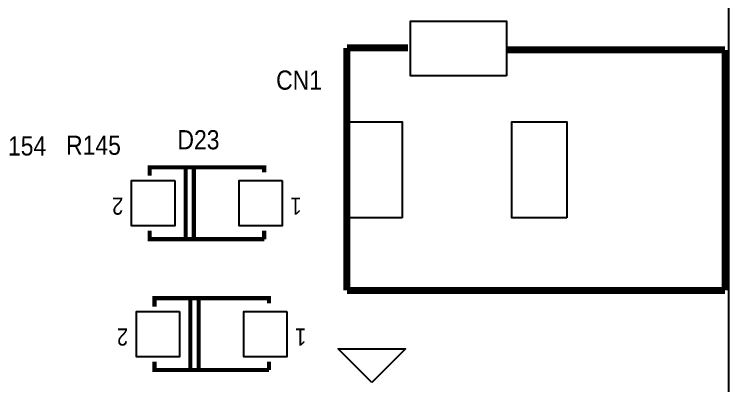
# Model space of a CAD drawing. Extents: x -1 to 188, y -4 to 106.
# Drawn here: x 161.62 to 188.1, y 33.14 to 46.91 of the extents above; entities that cross this region are included whole.
import ezdxf

# ---------------------------------------------------------------- set-up
doc = ezdxf.new("R2010")
doc.units = 0
for name, color, linetype in [('BG_OUTLINE', 3, 'CONTINUOUS'), ('PG_SILKSCREEN_TOP', 6, 'CONTINUOUS'), ('PIN_TOP', 7, 'CONTINUOUS'), ('RD_SILKSCREEN_TOP', 8, 'CONTINUOUS')]:
    doc.layers.add(name, color=color, linetype=linetype)

msp = doc.modelspace()

# ---------------------------------------------------------------- linework, layer by layer
at = {"layer": 'BG_OUTLINE'}
msp.add_lwpolyline([(79.2988, 8.2296), (165.1, 8.2296), (188.1, 8.2296), (188.1, 106.3198), (165.1, 106.3198), (45.988, 106.3198)], dxfattribs=at)
at = {"layer": 'PG_SILKSCREEN_TOP'}
for points, const_width in [([(176.2051, 45.6626), (173.9445, 45.6626)], 0.254), ([(173.9445, 45.6626), (173.9445, 36.671)], 0.254), ([(187.9653, 45.5864), (179.8627, 45.5864)], 0.254), ([(187.9653, 36.671), (187.9653, 45.5864)], 0.254), ([(166.6352, 40.9194), (166.6352, 41.2359), (170.88, 41.2359), (170.88, 41.0464)], 0.1524), ([(167.9664, 41.2359), (167.9664, 38.5709)], 0.1524), ([(168.2712, 41.2359), (168.2712, 38.5709)], 0.1524), ([(170.88, 38.5709), (166.6352, 38.5709), (166.6352, 38.8874)], 0.1524), ([(170.88, 38.8874), (170.88, 38.5709)], 0.1524), ([(173.9445, 36.671), (187.9653, 36.671)], 0.254), ([(166.813, 36.068), (166.813, 36.3845), (171.0578, 36.3845), (171.0578, 36.195)], 0.1524), ([(168.1442, 36.3845), (168.1442, 33.7195)], 0.1524), ([(168.449, 36.3845), (168.449, 33.7195)], 0.1524), ([(171.0578, 33.7195), (166.813, 33.7195), (166.813, 34.036)], 0.1524), ([(171.0578, 34.036), (171.0578, 33.7195)], 0.1524)]:
    msp.add_lwpolyline(points, dxfattribs=dict(at, const_width=const_width))
msp.add_lwpolyline([(174.8648, 33.258), (173.6166, 34.5062), (176.1129, 34.5062)], close=True, dxfattribs=at)
at = {"layer": 'PIN_TOP'}
for points in [[(179.8627, 44.6255), (176.3067, 44.6255), (176.3067, 46.6575), (179.8627, 46.6575)], [(175.9978, 39.3634), (173.9658, 39.3634), (173.9658, 42.9194), (175.9978, 42.9194)], [(182.0979, 39.3634), (180.0659, 39.3634), (180.0659, 42.9194), (182.0979, 42.9194)], [(167.5676, 40.7416), (167.5676, 39.0652), (165.9674, 39.0652), (165.9674, 40.7416)], [(171.5478, 40.7416), (171.5478, 39.0652), (169.9476, 39.0652), (169.9476, 40.7416)], [(167.7454, 35.8902), (167.7454, 34.2138), (166.1452, 34.2138), (166.1452, 35.8902)], [(171.7256, 35.8902), (171.7256, 34.2138), (170.1254, 34.2138), (170.1254, 35.8902)]]:
    msp.add_lwpolyline(points, close=True, dxfattribs=at)

# ---------------------------------------------------------------- texts
at = {"layer": 'PG_SILKSCREEN_TOP', "width": 0.878425}
for s, p in [('2', (165.6588, 40.115)), ('1', (172.2628, 40.115)), ('2', (165.8366, 35.2636)), ('1', (172.4406, 35.2636))]:
    msp.add_text(s, height=0.635, rotation=180, dxfattribs=at).set_placement(p)
at = {"layer": 'RD_SILKSCREEN_TOP', "width": 0.892857}
for s, p in [('CN1', (171.323, 44.1114)), ('C154', (160.7693, 41.6728)), ('R145', (163.5379, 41.6982)), ('D23', (167.6654, 41.9016))]:
    msp.add_text(s, height=0.7112, dxfattribs=at).set_placement(p)

doc.saveas('drawing.dxf')
